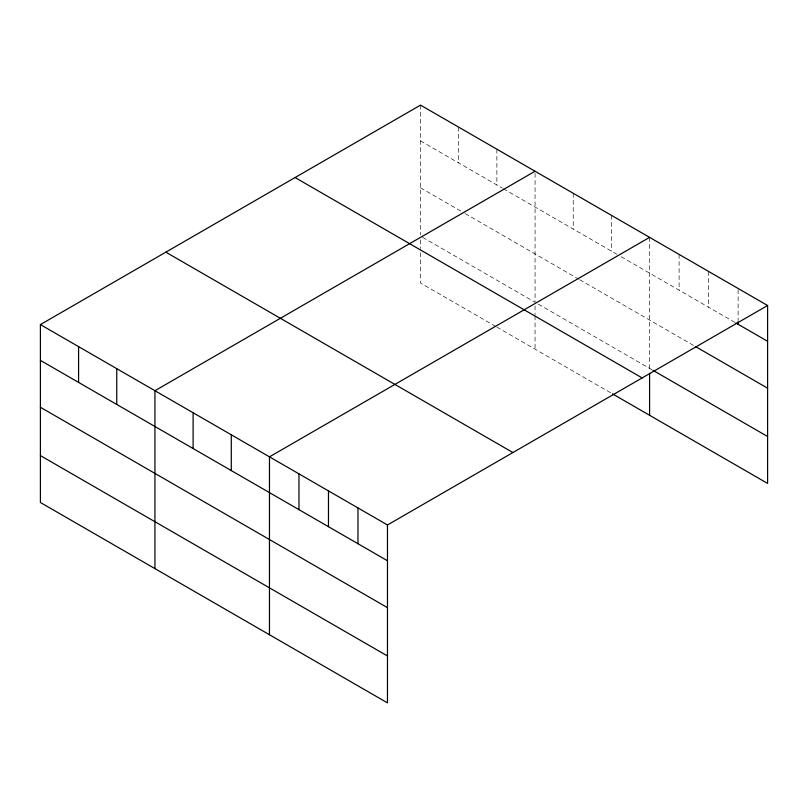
<?xml version="1.0" encoding="UTF-8"?>
<svg xmlns="http://www.w3.org/2000/svg" width="808" height="808" viewBox="0 0 808 808"><rect width="100%" height="100%" fill="white"/><g stroke="black" fill="none" stroke-linecap="round" stroke-linejoin="round"><path stroke-width="0.61" stroke-dasharray="4.04 3.03" d="M420.524 105.121L420.524 234.926M420.524 140.905L502.334 188.143M503.424 188.769L616.868 254.268M621.231 256.782L734.825 322.362M420.524 187.809L464.156 212.999M465.246 213.625L578.69 279.124M579.78 279.76L694.395 345.925M422.705 237.39L535.058 302.253L535.058 171.256M538.33 304.141L651.783 369.64M495.789 326.483L420.524 283.032L420.524 249.702M496.88 327.109L611.414 393.244M738.098 289.708L738.098 320.554M708.596 271.448L708.596 307.222M679.094 254.409L679.094 290.193M649.592 237.38L649.592 370.852M611.414 215.332L611.414 251.116M573.236 193.294L573.236 229.078M535.058 305.959L535.058 314.595M535.058 315.827L535.058 349.157M496.88 149.207L496.88 184.992M458.702 127.169L458.702 162.953M420.524 239.835L420.524 248.47"/><path stroke-width="1.21" d="M767.6 305.505L387.476 524.968L387.476 702.879L40.4 502.495L40.4 324.584L420.524 105.121L767.6 305.505L767.6 483.416L612.504 393.87M535.058 171.256L154.934 390.719L154.934 568.62M649.592 237.38L269.468 456.843L269.468 634.745M735.916 322.998L767.6 341.289M695.486 346.551L767.6 388.194M652.874 370.276L767.6 436.512M295.082 177.548L642.158 377.932M165.842 252.167L512.918 452.551M40.4 324.584L387.476 524.968M40.4 360.368L387.476 560.752M40.4 407.272L387.476 607.656M40.4 455.591L387.476 655.975M738.098 321.786L738.098 324.261M649.592 373.316L649.592 415.282M357.974 507.939L357.974 543.723M328.472 490.911L328.472 526.685M298.97 473.872L298.97 509.656M231.29 434.795L231.29 470.579M193.112 412.757L193.112 448.541M116.756 368.67L116.756 404.454M78.578 346.632L78.578 382.416"/></g></svg>
